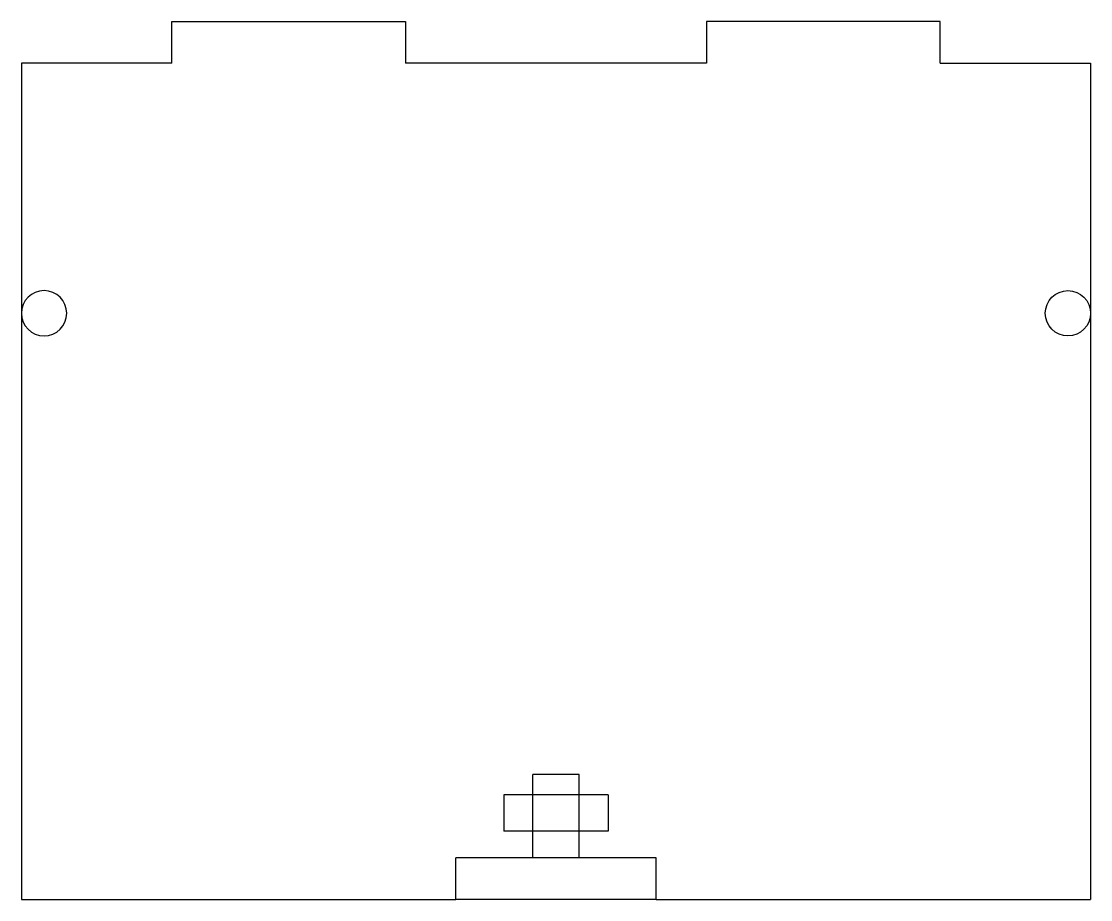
# Model space of a CAD drawing. Extents: x -1.6 to 1.6, y -1.76 to 0.88.
import ezdxf

# ---------------------------------------------------------------- set-up
doc = ezdxf.new("R2010")
doc.units = 0
doc.layers.add('VISIBLE', color=7, linetype='CONTINUOUS')

msp = doc.modelspace()

# ---------------------------------------------------------------- linework, layer by layer
at = {"layer": 'VISIBLE'}
for p, q in [((-1.1515, 0.875), (-0.4515, 0.875)), ((-1.1515, 0.75), (-1.1515, 0.875)), ((-0.4515, 0.875), (-0.4515, 0.75)), ((0.4515, 0.875), (0.4515, 0.75)), ((1.1515, 0.875), (0.4515, 0.875)), ((1.1515, 0.75), (1.1515, 0.875)), ((-1.1515, 0.75), (-1.603, 0.75)), ((-1.603, 0.75), (-1.603, -1.758)), ((0.4515, 0.75), (-0.4515, 0.75)), ((1.1515, 0.75), (1.603, 0.75)), ((1.603, 0.75), (1.603, -1.758)), ((0.069, -1.383), (-0.069, -1.383)), ((-0.069, -1.633), (-0.069, -1.383)), ((0.069, -1.633), (0.069, -1.383)), ((0.156, -1.444), (-0.156, -1.444)), ((-0.156, -1.444), (-0.156, -1.553)), ((0.156, -1.444), (0.156, -1.553)), ((0.156, -1.553), (-0.156, -1.553)), ((0.3, -1.633), (-0.3, -1.633)), ((-0.3, -1.758), (-0.3, -1.633)), ((0.069, -1.633), (-0.069, -1.633)), ((0.3, -1.758), (0.3, -1.633)), ((-1.603, -1.758), (-0.3, -1.758)), ((0.3, -1.758), (-0.3, -1.758)), ((0.3, -1.758), (1.603, -1.758))]:
    msp.add_line(p, q, dxfattribs=at)
at = {"layer": 'VISIBLE', "extrusion": (0, 0, -1)}
msp.add_circle((1.5351, 0), 0.068, dxfattribs=at)
at = {"layer": 'VISIBLE'}
msp.add_circle((1.5351, 0), 0.068, dxfattribs=at)

doc.saveas('drawing.dxf')
